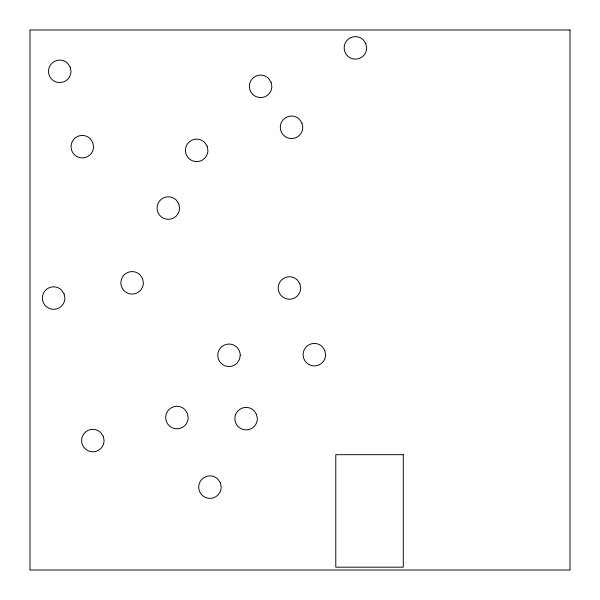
<?xml version="1.0" encoding="UTF-8"?>
<svg xmlns="http://www.w3.org/2000/svg" width="600" height="600" viewBox="0 0 600 600"><rect width="100%" height="100%" fill="white"/><g stroke="black" fill="none" stroke-linecap="round" stroke-linejoin="round"><path stroke-width="0.9" d="M240.263 355.29L239.475 359.43L236.97 363.248A11.25 11.25 0 0 1 219.27 360.915A11.25 11.25 0 0 1 226.103 344.423A11.25 11.25 0 0 1 240.263 355.29M570 30L30 30L30 570L570 570L570 30M403.29 454.688L335.79 454.688L335.79 567.188L403.29 567.188L403.29 454.688M365.888 43.74L363.382 39.922A11.25 11.25 0 0 0 345.683 42.255A11.25 11.25 0 0 0 352.515 58.748A11.25 11.25 0 0 0 366.683 47.88L365.888 43.74M302.002 123.15L299.498 119.333A11.25 11.25 0 0 0 281.798 121.665A11.25 11.25 0 0 0 288.63 138.157A11.25 11.25 0 0 0 302.79 127.29L302.002 123.15M271.065 82.192L268.56 78.375A11.25 11.25 0 0 0 250.868 80.707A11.25 11.25 0 0 0 257.692 97.2A11.25 11.25 0 0 0 271.86 86.332L271.065 82.192M299.903 283.837L297.39 280.028A11.25 11.25 0 0 0 279.697 282.353A11.25 11.25 0 0 0 286.53 298.845A11.25 11.25 0 0 0 300.69 287.978L299.903 283.837M207.135 146.212L204.63 142.395A11.25 11.25 0 0 0 186.938 144.727A11.25 11.25 0 0 0 193.763 161.22A11.25 11.25 0 0 0 207.93 150.352L207.135 146.212M324.825 350.535L322.32 346.718A11.25 11.25 0 0 0 304.62 349.05A11.25 11.25 0 0 0 311.452 365.543A11.25 11.25 0 0 0 325.612 354.675L324.825 350.535M178.778 203.917L176.273 200.1A11.25 11.25 0 0 0 158.572 202.433A11.25 11.25 0 0 0 165.405 218.925A11.25 11.25 0 0 0 179.565 208.058L178.778 203.917M70.207 67.2L67.703 63.39A11.25 11.25 0 0 0 50.002 65.715A11.25 11.25 0 0 0 56.835 82.207A11.25 11.25 0 0 0 70.995 71.34L70.207 67.2M92.76 142.538L90.255 138.72A11.25 11.25 0 0 0 72.555 141.053A11.25 11.25 0 0 0 79.387 157.545A11.25 11.25 0 0 0 93.547 146.678L92.76 142.538M256.56 414.487L254.055 410.678A11.25 11.25 0 0 0 236.362 413.002A11.25 11.25 0 0 0 243.188 429.495A11.25 11.25 0 0 0 257.355 418.627L256.56 414.487M142.583 278.685L140.078 274.875A11.25 11.25 0 0 0 122.377 277.207A11.25 11.25 0 0 0 129.21 293.7A11.25 11.25 0 0 0 143.37 282.832L142.583 278.685M187.41 413.393L184.905 409.575A11.25 11.25 0 0 0 167.205 411.908A11.25 11.25 0 0 0 174.038 428.4A11.25 11.25 0 0 0 188.197 417.533L187.41 413.393M220.41 482.97L217.905 479.153A11.25 11.25 0 0 0 200.212 481.485A11.25 11.25 0 0 0 207.045 497.978A11.25 11.25 0 0 0 221.205 487.11L220.41 482.97M64.095 293.933L61.59 290.115A11.25 11.25 0 0 0 43.89 292.447A11.25 11.25 0 0 0 50.722 308.94A11.25 11.25 0 0 0 64.883 298.072L64.095 293.933M103.305 436.44L100.8 432.63A11.25 11.25 0 0 0 83.1 434.955A11.25 11.25 0 0 0 89.933 451.447A11.25 11.25 0 0 0 104.093 440.58L103.305 436.44"/></g></svg>
